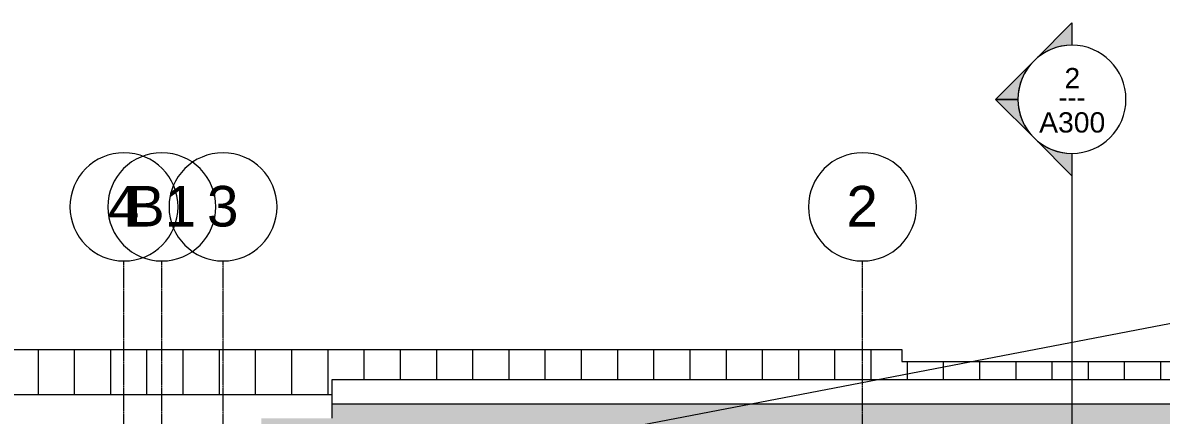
# Model space of a CAD drawing. Header units: inches. Extents: x -4221 to 4014, y -195 to 396.
# Drawn here: x 2737 to 3243, y 210 to 384 of the extents above; entities that cross this region are included whole.
import ezdxf

# ---------------------------------------------------------------- set-up
doc = ezdxf.new("R2010")
doc.units = ezdxf.units.IN
doc.header["$MEASUREMENT"] = 0
doc.linetypes.add('Aligning Line 1_8_', pattern=[0.25, 0.125, -0.125])
doc.linetypes.add('Grid Line 1_2_', pattern=[0.875, 0.5, -0.125, 0.125, -0.125])
for name, color, linetype, lineweight in [('A-ROOF', 132, 'Continuous', 13), ('A-ROOF-PATT', 132, 'Continuous', 9), ('A-WALL-PATT', 111, 'Continuous', 20), ('G-ANNO-SYMB', 111, 'Aligning Line 1_8_', 9), ('G-ANNO-TEXT', 231, 'Continuous', 9), ('S-GRID', 1, 'Continuous', 9), ('S-GRID-IDEN', 1, 'Continuous', 9)]:
    doc.layers.add(name, color=color, linetype=linetype, lineweight=lineweight)
doc.styles.add('Arial', font='arial.ttf', dxfattribs={"height": 18})
doc.styles.add('Arial_1', font='arial.ttf', dxfattribs={"height": 9})
doc.styles.add('Century Gothic_1', font='ufonts.com_century-gothic.ttf', dxfattribs={"height": 9})

# ---------------------------------------------------------------- blocks, each defined once
blk = doc.blocks.new('Section - Section Head - Filled-22785-BUILDING ELEVATION - NORTH')
at = {"layer": 'G-ANNO-SYMB', "linetype": 'Continuous'}
h = blk.add_hatch(color=256, dxfattribs=at)
edge = h.paths.add_edge_path(flags=0)
edge.add_arc((2548.89, 276.13), 24.03, 90, 132.0784, ccw=False)
edge.add_line((2548.89, 300.16), (2548.89, 310.07))
edge.add_line((2548.89, 310.07), (2532.79, 293.97))
h = blk.add_hatch(color=256, dxfattribs=at)
edge = h.paths.add_edge_path(flags=0)
edge.add_line((2531.92, 293.1), (2514.95, 276.13))
edge.add_line((2514.95, 276.13), (2524.89, 276.13))
edge.add_arc((2548.89, 276.13), 24, 135, 180, ccw=False)
h = blk.add_hatch(color=256, dxfattribs=at)
edge = h.paths.add_edge_path(flags=0)
edge.add_arc((2548.89, 276.13), 24, 180, 225, ccw=False)
edge.add_line((2524.89, 276.13), (2514.95, 276.13))
edge.add_line((2514.95, 276.13), (2531.92, 259.16))
h = blk.add_hatch(color=256, dxfattribs=at)
edge = h.paths.add_edge_path(flags=0)
edge.add_line((2532.79, 258.3), (2548.89, 242.19))
edge.add_line((2548.89, 242.19), (2548.89, 252.1))
edge.add_arc((2548.89, 276.13), 24.03, 227.9216, 270, ccw=False)
for p, q in [((2532.79, 293.97), (2548.89, 310.07)), ((2548.89, 310.07), (2548.89, 300.16)), ((2514.95, 276.13), (2531.92, 293.1)), ((2524.89, 276.13), (2514.95, 276.13)), ((2531.92, 259.16), (2514.95, 276.13)), ((2514.95, 276.13), (2524.89, 276.13)), ((2548.89, 242.19), (2532.79, 258.3)), ((2548.89, 252.1), (2548.89, 242.19))]:
    blk.add_line(p, q, dxfattribs=at)
for centre, radius, start, end in [((2548.89, 276.16), 24, 90, 270), ((2548.89, 276.13), 24.03, 90, 132.0784), ((2548.89, 276.16), 24, 270, 90), ((2548.89, 276.13), 24, 135, 180), ((2548.89, 276.13), 24, 180, 225), ((2548.89, 276.13), 24.03, 227.9216, 270)]:
    blk.add_arc(centre, radius, start, end, dxfattribs=at)
blk = doc.blocks.new('Grid - Grid Head - Circle-50561-BUILDING ELEVATION - NORTH')
at = {"layer": 'S-GRID-IDEN'}
for start, end in [(0, 180), (180, 360)]:
    blk.add_arc((2877.2, 324), 24, start, end, dxfattribs=at)

msp = doc.modelspace()

# ---------------------------------------------------------------- hatches: boundary and pattern name
at = {"layer": 'A-ROOF-PATT'}
h = msp.add_hatch(dxfattribs=at)
h.set_pattern_fill('FP_24', color=9, style=0, pattern_type=2)
h.set_pattern_definition([(90, (-230.761, 464.157), (-16.082, 1e-15), [])])
h.paths.add_polyline_path([(1354.69206, 219.1378), (2874.69206, 219.1378), (2874.69206, 225.6378), (3336.87956, 225.6378), (3336.87956, 233.90363), (3127.87956, 233.90363), (3127.87956, 239.21072), (1566.44206, 239.21072), (1566.44206, 237.63489), (1568.44206, 237.63489), (1568.44206, 226.41246), (1509.02019, 226.41246), (1509.02019, 237.63489), (1511.02019, 237.63489), (1511.02019, 239.21072), (1354.69206, 239.21072)], flags=0)
at = {"layer": 'A-WALL-PATT', "lineweight": 9}
h = msp.add_hatch(dxfattribs=at)
h.set_pattern_fill('FP_26', color=9, style=0, pattern_type=2)
h.set_pattern_definition([(90, (2854.442, 0), (-16, 1e-15), [16, 0, 0, 0]), (90, (2848.442, 0), (-16, 1e-15), [16, 0, 0, 0]), (90, (2849.442, 0), (-16, 1e-15), [2.143, -13.857]), (90, (2843.442, 0), (-16, 1e-15), [16, 0, 0, 0]), (90, (2849.442, 3.214), (-16, 1e-15), [2.143, -13.857]), (90, (2849.442, 6.429), (-16, 1e-15), [2.143, -13.857]), (90, (2849.442, 9.643), (-16, 1e-15), [2.143, -13.857]), (90, (2849.442, 12.857), (-16, 1e-15), [2.143, -13.857]), (90, (2853.442, 0), (-16, 1e-15), [2.143, -13.857]), (90, (2853.442, 3.214), (-16, 1e-15), [2.143, -13.857]), (90, (2853.442, 6.429), (-16, 1e-15), [2.143, -13.857]), (90, (2853.442, 9.643), (-16, 1e-15), [2.143, -13.857]), (90, (2853.442, 12.857), (-16, 1e-15), [2.143, -13.857])])
h.paths.add_polyline_path([(3037.63547, -27.63512), (3321.63167, -27.63512), (3321.63167, 0), (3326.00456, 0), (3326.00456, 215.13552), (2874.69206, 215.13552), (2874.69206, 208.63552), (2843.44206, 208.63552), (2843.44206, 42), (2978.63618, 41.97444), (2978.89926, 41.83645), (2978.97239, 41.78033), (2979.09158, 41.625), (2979.16651, 41.44411), (2979.19206, 41.05589), (2979.19206, 0), (2984.69206, 0), (2984.69206, -27.63512), (3010.49846, -27.63512)], flags=0)
h.paths.add_polyline_path([(2872.21706, 0), (2872.21706, 16), (2843.44206, 16), (2843.44206, 0), (2848.24848, 0)], flags=0)
h.paths.add_polyline_path([(2873.71706, 0), (2906.79206, 0), (2906.79206, 16), (2873.71706, 16)], flags=0)
h.paths.add_polyline_path([(2977.44206, 0), (2977.69206, 0), (2977.69206, 16), (2977.44206, 16), (2977.44206, 1.96079)], flags=0)
h.paths.add_polyline_path([(2975.94206, 0), (2975.94206, 16), (2942.86706, 16), (2942.86706, 0), (2973.67323, 0)], flags=0)
h.paths.add_polyline_path([(2908.29206, 0), (2941.36706, 0), (2941.36706, 16), (2908.29206, 16)], flags=0)
h.paths.add_polyline_path([(2843.44206, 17.5), (2872.21706, 17.5), (2872.21706, 40.5), (2843.44206, 40.5), (2843.44206, 23.10554)], flags=0)
h.paths.add_polyline_path([(2931.86498, 17.5), (2941.36706, 17.5), (2941.36706, 40.5), (2908.29206, 40.5), (2908.29206, 17.5), (2910.96085, 17.5)], flags=0)
h.paths.add_polyline_path([(2942.86706, 17.5), (2975.94206, 17.5), (2975.94206, 40.5), (2942.86706, 40.5), (2942.86706, 30.15379)], flags=0)
h.paths.add_polyline_path([(2906.79206, 17.5), (2906.79206, 40.5), (2873.71706, 40.5), (2873.71706, 17.5), (2900.50879, 17.5)], flags=0)
h.paths.add_polyline_path([(2977.69206, 17.5), (2977.69206, 40.5), (2977.44206, 40.5), (2977.44206, 17.5)], flags=0)
h.paths.add_polyline_path([(3109.90456, 167.52387), (3093.75456, 167.52387), (3093.75456, 177.5633), (3110.50456, 177.5633), (3110.50456, 167.52387), (3110.00456, 167.52387)], flags=0)

# ---------------------------------------------------------------- linework, layer by layer
at = {"layer": 'A-ROOF', "lineweight": 9}
for p, q in [((1566.44206, 239.21072), (3127.87956, 239.21072)), ((3127.87956, 239.21072), (3127.87956, 233.90363)), ((3127.87956, 233.90363), (3336.87956, 233.90363)), ((3336.87956, 225.6378), (2874.69206, 225.6378)), ((2874.69206, 225.6378), (2874.69206, 208.63552)), ((1354.69206, 219.1378), (2874.69206, 219.1378)), ((2874.69206, 215.13552), (3336.87956, 215.13552))]:
    msp.add_line(p, q, dxfattribs=at)
at = {"layer": 'G-ANNO-SYMB', "linetype": 'Continuous'}
msp.add_line((3203.47137, 326.11531), (3203.47137, -124.86426), dxfattribs=at)
at = {"layer": 'G-ANNO-TEXT'}
msp.add_line((2745.43335, 154.71963), (3456.92043, 290.86464), dxfattribs=at)
at = {"layer": 'S-GRID', "linetype": 'Grid Line 1_2_'}
for p, q in [((2782.44206, -96), (2782.44206, 278.4221)), ((2799.25456, -96), (2799.25456, 278.4221)), ((2826.44206, -96), (2826.44206, 278.4221)), ((3110.44206, -96), (3110.44206, 278.4221))]:
    msp.add_line(p, q, dxfattribs=at)

# ---------------------------------------------------------------- block references
at = {"layer": 'G-ANNO-SYMB', "linetype": 'Continuous'}
msp.add_blockref('Section - Section Head - Filled-22785-BUILDING ELEVATION - NORTH', (654.57964, 73.9823), dxfattribs=at)
at = {"layer": 'S-GRID-IDEN'}
for p in [(-94.76119, -21.5779), (-77.94869, -21.5779), (-50.76119, -21.5779), (233.23881, -21.5779)]:
    msp.add_blockref('Grid - Grid Head - Circle-50561-BUILDING ELEVATION - NORTH', p, dxfattribs=at)

# ---------------------------------------------------------------- texts
at = {"layer": 'G-ANNO-SYMB', "linetype": 'Continuous', "char_height": 9, "attachment_point": 1}
for s, insert, width, style in [('2', (3200.15039, 364.02395), 8.484, 'Arial_1'), ('---', (3197.49908, 355.51725), 15.453, 'Century Gothic_1'), ('A300', (3188.9063, 344.3877), 35.754, 'Arial_1')]:
    msp.add_mtext(s, dxfattribs=dict(at, insert=insert, width=width, style=style))
at = {"layer": 'S-GRID-IDEN', "char_height": 18, "attachment_point": 1, "style": 'Arial'}
for s, insert, width in [('4', (2775.31304, 311.71004), 16.968), ('B1', (2783.75389, 311.71004), 37.269), ('3', (2819.31304, 311.71004), 16.968), ('2', (3103.31304, 311.71004), 16.968)]:
    msp.add_mtext(s, dxfattribs=dict(at, insert=insert, width=width))

doc.saveas('drawing.dxf')
